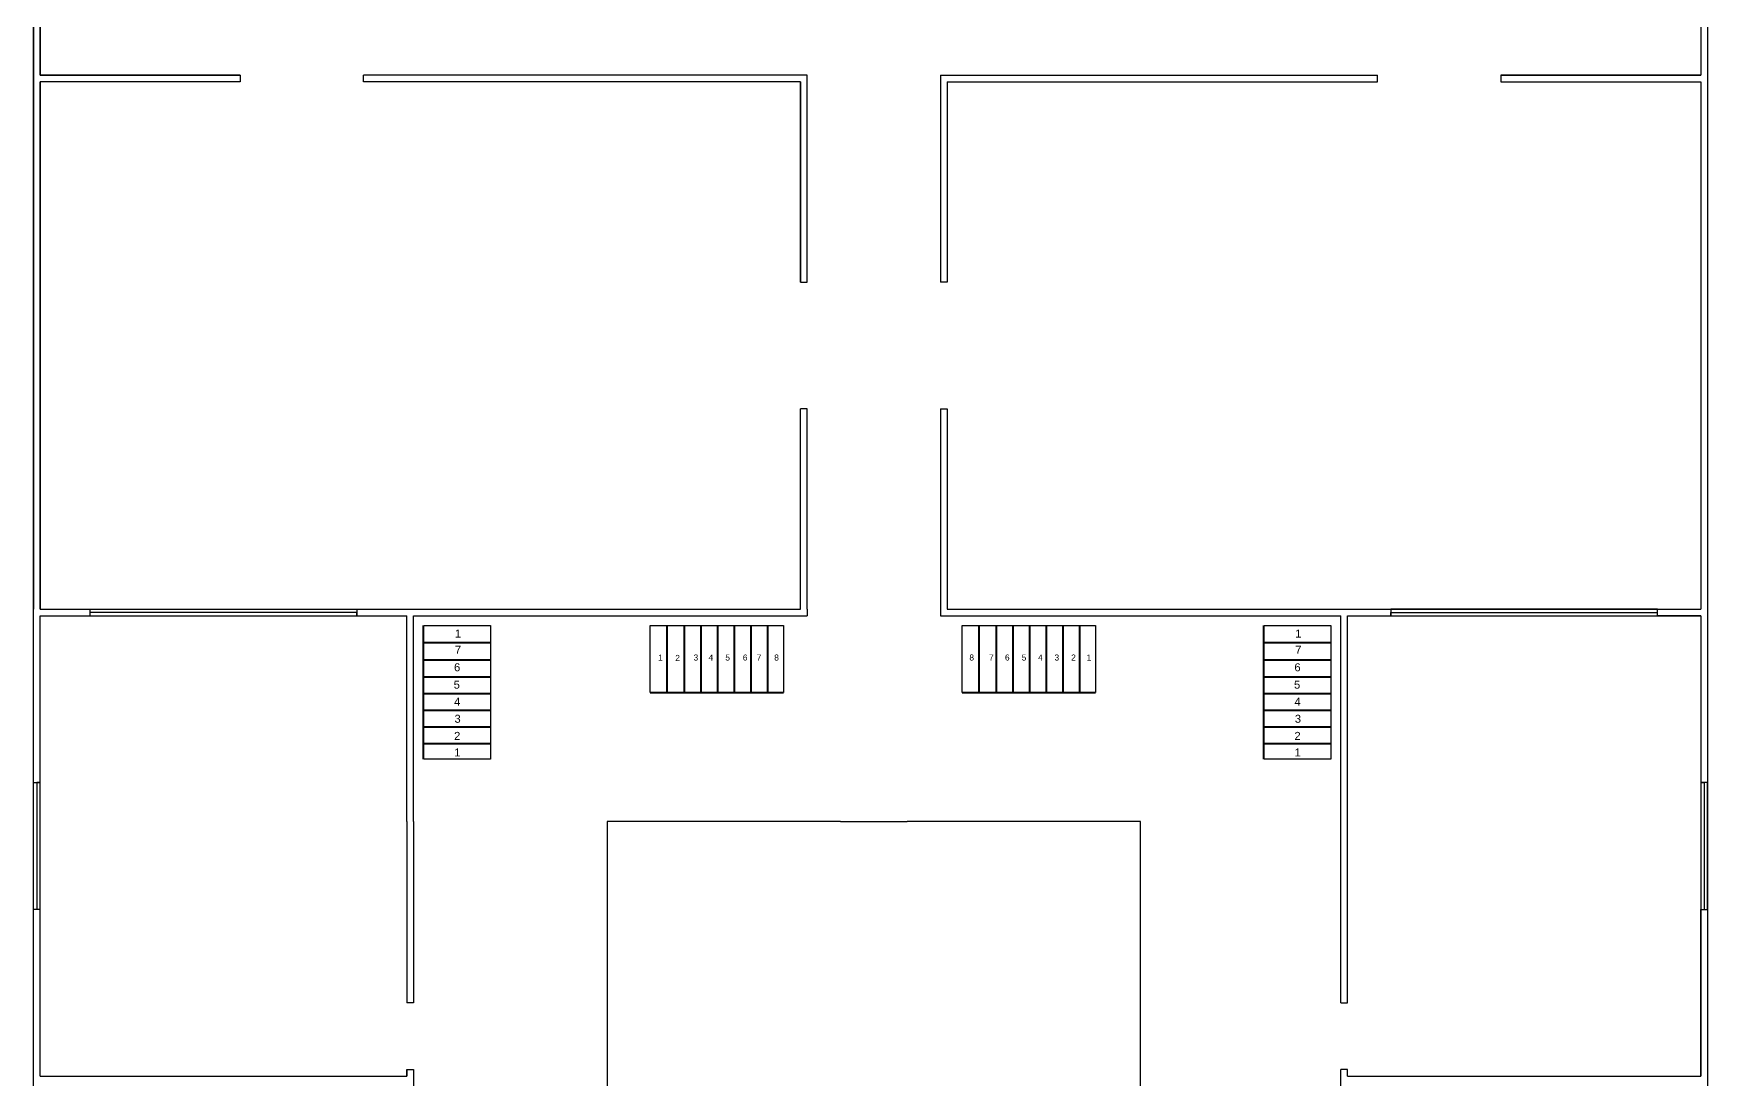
# Model space of a CAD drawing. Header units: millimetres. Extents: x 27207 to 63174, y 4783 to 28482.
# Drawn here: x 32905 to 35415, y 15586 to 17154 of the extents above; entities that cross this region are included whole.
import ezdxf

# ---------------------------------------------------------------- set-up
doc = ezdxf.new("R2010")
doc.units = ezdxf.units.MM
doc.header["$LTSCALE"] = 20
doc.styles.add('Arial_3', font='Arial Unicode MS.ttf', dxfattribs={"height": 3})

msp = doc.modelspace()

# ---------------------------------------------------------------- linework, layer by layer
for p, q in [((35414.653, 18301.486), (35414.653, 14281.486)), ((32904.653, 14291.486), (32904.653, 18291.486)), ((32904.653, 17291.486), (32904.653, 16291.486)), ((32914.653, 17281.486), (32914.653, 17091.486)), ((32914.653, 17091.486), (32914.653, 17281.486)), ((35404.653, 17281.486), (35404.653, 17091.486)), ((32914.653, 17091.486), (33214.653, 17091.486)), ((33214.653, 17091.486), (32914.653, 17091.486)), ((32914.653, 16291.486), (32914.653, 17081.486)), ((32914.653, 17081.486), (32914.653, 16291.486)), ((33214.653, 17081.486), (32914.653, 17081.486)), ((33214.653, 17091.486), (33214.653, 17081.486)), ((34064.653, 17091.486), (33399.653, 17091.486)), ((33399.653, 17081.486), (33399.653, 17091.486)), ((34054.653, 17081.486), (33399.653, 17081.486)), ((34054.653, 17081.486), (34054.653, 16781.486)), ((34054.653, 16781.486), (34054.653, 17081.486)), ((34064.653, 16781.486), (34064.653, 17091.486)), ((34264.653, 17091.486), (34849.653, 17091.486)), ((34264.653, 17091.486), (34264.653, 16781.486)), ((34274.653, 17081.486), (34849.653, 17081.486)), ((34274.653, 17081.486), (34274.653, 16781.486)), ((34274.653, 17081.486), (34274.653, 16781.486)), ((34849.653, 17091.486), (34919.653, 17091.486)), ((34849.653, 17081.486), (34919.653, 17081.486)), ((34919.653, 17081.486), (34919.653, 17091.486)), ((35104.653, 17091.486), (35404.653, 17091.486)), ((35404.653, 17091.486), (35104.653, 17091.486)), ((35104.653, 17091.486), (35104.653, 17081.486)), ((35104.653, 17081.486), (35404.653, 17081.486)), ((35404.653, 17081.486), (35404.653, 16291.486)), ((34054.653, 16781.486), (34064.653, 16781.486)), ((34274.653, 16781.486), (34264.653, 16781.486)), ((34054.653, 16291.486), (34054.653, 16591.486)), ((34064.653, 16591.486), (34054.653, 16591.486)), ((34064.653, 16291.486), (34064.653, 16591.486)), ((34264.653, 16591.486), (34274.653, 16591.486)), ((34264.653, 16591.486), (34264.653, 16291.486)), ((34274.653, 16591.486), (34274.653, 16291.486)), ((32914.653, 16291.486), (34054.653, 16291.486)), ((32989.653, 16281.486), (32989.653, 16291.486)), ((32989.653, 16291.486), (33389.653, 16291.486)), ((33389.653, 16291.486), (33389.653, 16281.486)), ((34064.653, 16291.486), (34064.653, 16281.486)), ((34264.653, 16291.486), (34264.653, 16281.486)), ((34274.653, 16291.486), (35404.653, 16291.486)), ((35339.653, 16291.486), (34939.653, 16291.486)), ((34939.653, 16291.486), (34939.653, 16281.486)), ((35339.653, 16281.486), (35339.653, 16291.486)), ((32914.653, 16281.486), (33464.653, 16281.486)), ((32914.653, 15591.486), (32914.653, 16281.486)), ((32914.653, 16281.486), (32989.653, 16281.486)), ((33389.653, 16286.486), (32989.653, 16286.486)), ((33389.653, 16281.486), (33389.653, 16286.486)), ((33464.653, 15973.114), (33464.653, 16281.486)), ((33474.653, 15973.114), (33474.653, 16281.486)), ((33474.653, 16281.486), (34064.653, 16281.486)), ((33489, 16066.641), (33489, 16266.641)), ((33490, 16066.641), (33490, 16266.641)), ((33490, 16266.641), (33590, 16266.641)), ((33590, 16266.641), (33590, 16066.641)), ((33829.179, 16166.628), (33829.179, 16266.628)), ((33829.179, 16266.628), (34029.179, 16266.628)), ((33854.179, 16166.628), (33854.179, 16266.628)), ((33855.179, 16166.628), (33855.179, 16266.628)), ((33860.703, 16266.628), (33899.192, 16266.628)), ((33880.179, 16166.628), (33880.179, 16266.628)), ((33881.179, 16166.628), (33881.179, 16266.628)), ((33905.179, 16166.628), (33905.179, 16266.628)), ((33906.179, 16166.628), (33906.179, 16266.628)), ((33930.179, 16166.628), (33930.179, 16266.628)), ((33931.179, 16166.628), (33931.179, 16266.628)), ((33951.574, 16266.628), (34006.901, 16266.628)), ((33955.179, 16166.628), (33955.179, 16266.628)), ((33956.179, 16166.628), (33956.179, 16266.628)), ((33980.179, 16166.628), (33980.179, 16266.628)), ((33981.179, 16166.628), (33981.179, 16266.628)), ((34005.179, 16166.628), (34005.179, 16266.628)), ((34006.179, 16166.628), (34006.179, 16266.628)), ((34029.179, 16266.628), (34029.179, 16166.628)), ((34264.653, 16281.486), (34864.653, 16281.486)), ((34296.976, 16166.628), (34296.976, 16266.628)), ((34296.976, 16266.628), (34496.976, 16266.628)), ((34321.976, 16166.628), (34321.976, 16266.628)), ((34322.976, 16166.628), (34322.976, 16266.628)), ((34328.5, 16266.628), (34366.989, 16266.628)), ((34347.976, 16166.628), (34347.976, 16266.628)), ((34348.976, 16166.628), (34348.976, 16266.628)), ((34372.976, 16166.628), (34372.976, 16266.628)), ((34373.976, 16166.628), (34373.976, 16266.628)), ((34397.976, 16166.628), (34397.976, 16266.628)), ((34398.976, 16166.628), (34398.976, 16266.628)), ((34419.371, 16266.628), (34474.698, 16266.628)), ((34422.976, 16166.628), (34422.976, 16266.628)), ((34423.976, 16166.628), (34423.976, 16266.628)), ((34447.976, 16166.628), (34447.976, 16266.628)), ((34448.976, 16166.628), (34448.976, 16266.628)), ((34472.976, 16166.628), (34472.976, 16266.628)), ((34473.976, 16166.628), (34473.976, 16266.628)), ((34496.976, 16266.628), (34496.976, 16166.628)), ((34749, 16066.641), (34749, 16266.641)), ((34750, 16066.641), (34750, 16266.641)), ((34750, 16266.641), (34850, 16266.641)), ((34850, 16266.641), (34850, 16066.641)), ((34864.653, 15973.114), (34864.653, 16281.486)), ((34874.653, 15973.114), (34874.653, 16281.486)), ((34874.653, 16281.486), (35404.653, 16281.486)), ((34939.653, 16281.486), (34939.653, 16286.486)), ((34939.653, 16286.486), (35339.653, 16286.486)), ((35404.653, 16281.486), (35339.653, 16281.486)), ((35404.653, 16281.486), (35404.653, 15591.486)), ((33490, 16241.641), (33590, 16241.641)), ((33490, 16240.641), (33590, 16240.641)), ((34750, 16241.641), (34850, 16241.641)), ((34750, 16240.641), (34850, 16240.641)), ((33490, 16215.641), (33590, 16215.641)), ((33490, 16214.641), (33590, 16214.641)), ((33590, 16235.117), (33590, 16196.629)), ((34029.179, 16235.841), (34029.179, 16190.741)), ((34496.976, 16235.841), (34496.976, 16190.741)), ((34750, 16215.641), (34850, 16215.641)), ((34750, 16214.641), (34850, 16214.641)), ((34850, 16235.117), (34850, 16196.629)), ((33490, 16190.641), (33590, 16190.641)), ((33490, 16189.641), (33590, 16189.641)), ((34750, 16190.641), (34850, 16190.641)), ((34750, 16189.641), (34850, 16189.641)), ((33490, 16165.641), (33590, 16165.641)), ((33490, 16164.641), (33590, 16164.641)), ((34029.179, 16166.628), (33829.179, 16166.628)), ((34029.179, 16165.628), (33829.179, 16165.628)), ((34496.976, 16166.628), (34296.976, 16166.628)), ((34496.976, 16165.628), (34296.976, 16165.628)), ((34750, 16165.641), (34850, 16165.641)), ((34750, 16164.641), (34850, 16164.641)), ((33490, 16140.641), (33590, 16140.641)), ((33490, 16139.641), (33590, 16139.641)), ((33590, 16144.246), (33590, 16088.919)), ((34750, 16140.641), (34850, 16140.641)), ((34750, 16139.641), (34850, 16139.641)), ((34850, 16144.246), (34850, 16088.919)), ((33490, 16115.641), (33590, 16115.641)), ((33490, 16114.641), (33590, 16114.641)), ((34750, 16115.641), (34850, 16115.641)), ((34750, 16114.641), (34850, 16114.641)), ((33490, 16090.641), (33590, 16090.641)), ((33490, 16089.641), (33590, 16089.641)), ((34750, 16090.641), (34850, 16090.641)), ((34750, 16089.641), (34850, 16089.641)), ((33590, 16066.641), (33490, 16066.641)), ((33559.213, 16066.641), (33514.113, 16066.641)), ((34850, 16066.641), (34750, 16066.641)), ((34819.213, 16066.641), (34774.113, 16066.641)), ((32904.653, 15841.486), (32904.653, 16031.486)), ((32904.653, 16031.486), (32914.653, 16031.486)), ((32914.653, 16031.486), (32909.653, 16031.486)), ((32909.653, 16031.486), (32909.653, 15841.486)), ((35414.653, 16031.486), (35404.653, 16031.486)), ((35404.653, 16031.486), (35409.653, 16031.486)), ((35409.653, 16031.486), (35409.653, 15841.486)), ((35414.653, 15841.486), (35414.653, 16031.486)), ((33464.653, 15973.114), (33464.653, 15701.486)), ((33474.653, 15973.114), (33474.653, 15701.486)), ((34114.653, 15973.114), (33764.653, 15973.114)), ((33764.653, 15973.114), (33764.653, 15173.114)), ((34114.653, 15973.114), (34214.653, 15973.114)), ((34564.653, 15973.114), (34214.653, 15973.114)), ((34564.653, 15173.114), (34564.653, 15973.114)), ((34864.653, 15701.486), (34864.653, 15973.114)), ((34874.653, 15701.486), (34874.653, 15973.114)), ((32914.653, 15841.486), (32904.653, 15841.486)), ((32914.653, 15591.486), (32914.653, 15841.486)), ((35404.653, 15591.486), (35404.653, 15841.486)), ((35404.653, 15841.486), (35414.653, 15841.486)), ((33474.653, 15701.486), (33464.653, 15701.486)), ((34864.653, 15701.486), (34874.653, 15701.486)), ((32914.653, 15591.486), (33464.653, 15591.486)), ((33464.653, 15591.486), (33464.653, 15601.486)), ((33464.653, 15601.486), (33474.653, 15601.486)), ((33464.653, 15601.486), (33464.653, 15591.486)), ((33474.653, 15601.486), (33474.653, 15571.486)), ((34864.653, 15173.114), (34864.653, 15601.486)), ((34874.653, 15601.486), (34864.653, 15601.486)), ((34874.653, 15591.486), (34874.653, 15601.486)), ((34874.653, 15591.486), (34874.653, 15601.486)), ((34874.653, 15591.486), (35404.653, 15591.486))]:
    msp.add_line(p, q)

# ---------------------------------------------------------------- texts
at = {"attachment_point": 1, "style": 'Arial_3'}
for s, width, insert, char_height in [('1', 46.18692, (33536.466, 16260.758), 12), ('1', 46.18692, (34796.466, 16260.758), 12), ('7', 46.18692, (33536.466, 16236.377), 12), ('1', 25, (33841.24, 16223.356), 9), ('2', 25, (33866.918, 16222.786), 9), ('3', 25, (33894.309, 16223.356), 9), ('4', 25, (33916.85, 16223.356), 9), ('5', 25, (33941.958, 16223.356), 9), ('6', 25, (33968.208, 16223.356), 9), ('7', 25, (33989.036, 16223.356), 9), ('8', 25, (34015.286, 16223.356), 9), ('8', 25, (34307.895, 16223.356), 9), ('7', 25, (34337.374, 16223.356), 9), ('6', 25, (34361.255, 16223.356), 9), ('5', 25, (34386.257, 16223.356), 9), ('4', 25, (34410.884, 16223.356), 9), ('3', 25, (34435.512, 16223.356), 9), ('2', 25, (34460.514, 16223.356), 9), ('1', 25, (34483.649, 16223.356), 9), ('7', 46.18692, (34796.466, 16236.377), 12), ('6', 46.18692, (33535.275, 16210.213), 12), ('6', 46.18692, (34795.275, 16210.213), 12), ('5', 46.18692, (33534.675, 16184.201), 12), ('5', 46.18692, (34794.675, 16184.201), 12), ('4', 46.18692, (33535.271, 16158.631), 12), ('4', 46.18692, (34795.271, 16158.631), 12), ('3', 46.18692, (33535.866, 16133.062), 12), ('3', 46.18692, (34795.866, 16133.062), 12), ('2', 46.18692, (33535.317, 16107.39), 12), ('2', 46.18692, (34795.317, 16107.39), 12), ('1', 46.18692, (33535.577, 16082.561), 12), ('1', 46.18692, (34795.577, 16082.561), 12)]:
    msp.add_mtext_dynamic_manual_height_columns(s, width=width, gutter_width=15, heights=[0], dxfattribs=dict(at, insert=insert, char_height=char_height))

doc.saveas('drawing.dxf')
